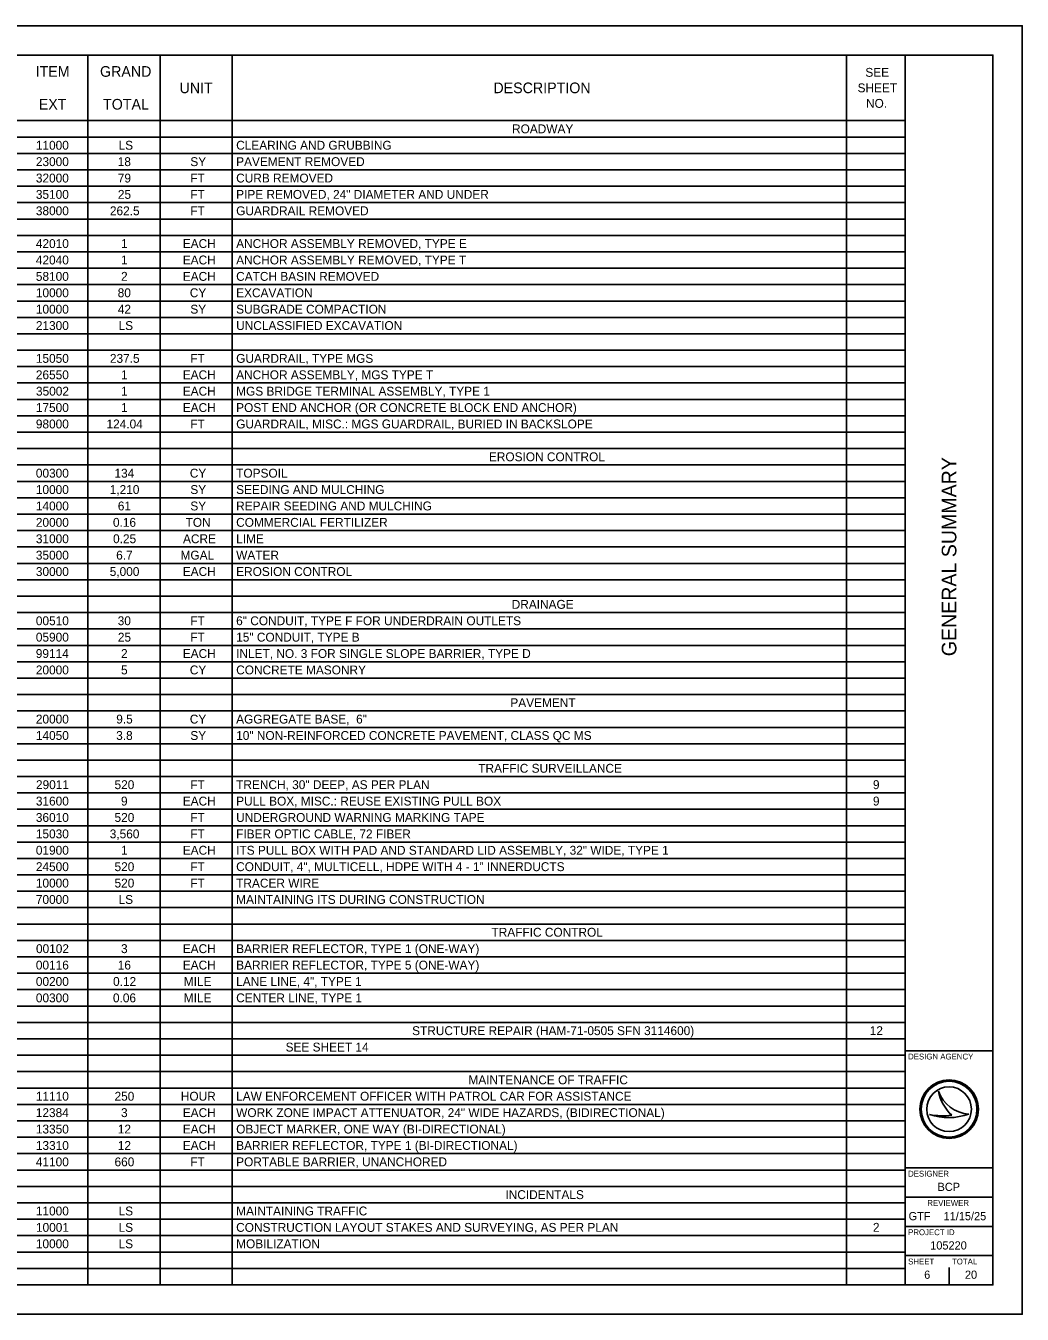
# Model space of a CAD drawing. Extents: x 0 to 34, y 0 to 22.
# Drawn here: x 16.98 to 34, y 0 to 22 of the extents above; entities that cross this region are included whole.
import ezdxf

# ---------------------------------------------------------------- set-up
doc = ezdxf.new("R2010")
doc.units = 0
for name, color, linetype in [('Default', 7, 'Continuous'), ('SH_Border', 7, 'Continuous'), ('SH_Cut_Line', 7, 'Continuous'), ('SH_Data', 7, 'Continuous')]:
    doc.layers.add(name, color=color, linetype=linetype)

msp = doc.modelspace()

# ---------------------------------------------------------------- linework, layer by layer
at = {"layer": 'Default'}
for p, q in [((1.5, 21.5), (32, 21.5)), ((18.035, 21.5), (18.035, 0.502)), ((19.27, 21.5), (19.27, 0.502)), ((20.505, 21.5), (20.505, 0.502)), ((30.995, 21.5), (30.995, 0.502)), ((32, 21.5), (32, 0.502)), ((1.5, 20.38), (32, 20.38)), ((1.5, 20.1), (32, 20.1)), ((1.5, 19.82), (32, 19.82)), ((1.5, 19.54), (32, 19.54)), ((1.5, 19.26), (32, 19.26)), ((1.5, 18.98), (32, 18.98)), ((1.5, 18.7), (32, 18.7)), ((1.5, 18.42), (32, 18.42)), ((1.5, 18.14), (32, 18.14)), ((1.5, 17.86), (32, 17.86)), ((1.5, 17.58), (32, 17.58)), ((1.5, 17.3), (32, 17.3)), ((1.5, 17.021), (32, 17.021)), ((1.5, 16.741), (32, 16.741)), ((1.5, 16.461), (32, 16.461)), ((1.5, 16.181), (32, 16.181)), ((1.5, 15.901), (32, 15.901)), ((1.5, 15.621), (32, 15.621)), ((1.5, 15.341), (32, 15.341)), ((1.5, 15.061), (32, 15.061)), ((1.5, 14.781), (32, 14.781)), ((1.5, 14.501), (32, 14.501)), ((1.5, 14.221), (32, 14.221)), ((1.5, 13.941), (32, 13.941)), ((1.5, 13.661), (32, 13.661)), ((1.5, 13.381), (32, 13.381)), ((1.5, 13.101), (32, 13.101)), ((1.5, 12.821), (32, 12.821)), ((1.5, 12.541), (32, 12.541)), ((1.5, 12.261), (32, 12.261)), ((1.5, 11.981), (32, 11.981)), ((1.5, 11.701), (32, 11.701)), ((1.5, 11.421), (32, 11.421)), ((1.5, 11.141), (32, 11.141)), ((1.5, 10.861), (32, 10.861)), ((1.5, 10.581), (32, 10.581)), ((1.5, 10.301), (32, 10.301)), ((1.5, 10.021), (32, 10.021)), ((1.5, 9.741), (32, 9.741)), ((1.5, 9.461), (32, 9.461)), ((1.5, 9.181), (32, 9.181)), ((1.5, 8.901), (32, 8.901)), ((1.5, 8.621), (32, 8.621)), ((1.5, 8.342), (32, 8.342)), ((1.5, 8.062), (32, 8.062)), ((1.5, 7.782), (32, 7.782)), ((1.5, 7.502), (32, 7.502)), ((1.5, 7.222), (32, 7.222)), ((1.5, 6.942), (32, 6.942)), ((1.5, 6.662), (32, 6.662)), ((1.5, 6.382), (32, 6.382)), ((1.5, 6.102), (32, 6.102)), ((1.5, 5.822), (32, 5.822)), ((1.5, 5.542), (32, 5.542)), ((1.5, 5.262), (32, 5.262)), ((1.5, 4.982), (32, 4.982)), ((1.5, 4.702), (32, 4.702)), ((1.5, 4.422), (32, 4.422)), ((1.5, 4.142), (32, 4.142)), ((1.5, 3.862), (32, 3.862)), ((1.5, 3.582), (32, 3.582)), ((1.5, 3.302), (32, 3.302)), ((1.5, 3.022), (32, 3.022)), ((1.5, 2.742), (32, 2.742)), ((1.5, 2.462), (32, 2.462)), ((1.5, 2.182), (32, 2.182)), ((1.5, 1.902), (32, 1.902)), ((1.5, 1.622), (32, 1.622)), ((1.5, 1.342), (32, 1.342)), ((1.5, 1.062), (32, 1.062)), ((1.5, 0.782), (32, 0.782)), ((1.5, 0.502), (32, 0.502))]:
    msp.add_line(p, q, dxfattribs=at)
at = {"layer": 'SH_Border'}
for p, q in [((32, 0.5), (32, 21.5)), ((32, 4.5), (33.5, 4.5)), ((32, 2.5), (33.5, 2.5)), ((32, 2), (33.5, 2)), ((32, 1.5), (33.5, 1.5)), ((32, 1), (33.5, 1))]:
    msp.add_line(p, q, dxfattribs=at)
msp.add_lwpolyline([(1.5, 21.5), (33.5, 21.5), (33.5, 0.5), (1.5, 0.5)], close=True, dxfattribs=at)
at = {"layer": 'SH_Cut_Line'}
msp.add_lwpolyline([(0, 0), (34, 0), (34, 22), (0, 22)], close=True, dxfattribs=at)
at = {"layer": 'SH_Data'}
for p, q in [((32.567, 3.81), (32.567, 3.81)), ((32.417, 3.41), (32.417, 3.41)), ((32.75, 3.5), (32.75, 3.5)), ((33.087, 3.419), (33.087, 3.419)), ((32.375, 0.675), (32.375, 0.675)), ((32.75, 0.5), (32.75, 0.8))]:
    msp.add_line(p, q, dxfattribs=at)
for radius in [0.5, 0.477, 0.477, 0.382]:
    msp.add_circle((32.75, 3.5), radius, dxfattribs=at)
for centre, radius, start, end in [((33.116, 3.998), 0.58, 198.9257, 198.9319), ((33.347, 3.97), 0.796, 191.6379, 191.6421), ((33.116, 3.998), 0.58, 198.9319, 267.1657), ((33.347, 3.97), 0.796, 191.6421, 226.0947), ((32.739, 4.37), 1.013, 251.4576, 290.0832), ((32.648, 4.654), 1.266, 259.4964, 259.4995), ((32.739, 4.37), 1.013, 251.4527, 251.4576), ((32.648, 4.654), 1.266, 259.4995, 276.6672)]:
    msp.add_arc(centre, radius, start, end, dxfattribs=at)

# ---------------------------------------------------------------- texts
at = {"layer": 'Default'}
for s, height, p in [('ITEM', 0.1818, (17.145, 21.129)), ('GRAND', 0.1818, (18.245, 21.129)), ('SEE ', 0.1515, (31.32, 21.129)), ('UNIT', 0.1818, (19.604, 20.849)), ('DESCRIPTION', 0.18181, (24.965, 20.849)), ('SHEET ', 0.1515, (31.187, 20.864)), ('EXT', 0.1818, (17.199, 20.569)), ('TOTAL', 0.1818, (18.297, 20.569)), ('NO.', 0.1515, (31.331, 20.599)), ('ROADWAY', 0.1515, (25.284, 20.164)), ('11000', 0.1515, (17.149, 19.884)), ('LS', 0.1515, (18.562, 19.884)), ('CLEARING AND GRUBBING', 0.15151, (20.571, 19.884)), ('23000', 0.1515, (17.149, 19.604)), ('18', 0.1515, (18.548, 19.604)), ('SY', 0.1515, (19.788, 19.604)), ('PAVEMENT REMOVED', 0.15151, (20.571, 19.604)), ('32000', 0.1515, (17.149, 19.324)), ('79', 0.1515, (18.549, 19.324)), ('FT', 0.1515, (19.786, 19.324)), ('CURB REMOVED', 0.15151, (20.571, 19.324)), ('35100', 0.1515, (17.149, 19.045)), ('25', 0.1515, (18.55, 19.045)), ('FT', 0.1515, (19.786, 19.045)), ('PIPE REMOVED, 24" DIAMETER AND UNDER', 0.15151, (20.571, 19.045)), ('38000', 0.1515, (17.149, 18.765)), ('262.5', 0.1515, (18.414, 18.765)), ('FT', 0.1515, (19.786, 18.765)), ('GUARDRAIL REMOVED', 0.15151, (20.571, 18.765)), ('42010', 0.1515, (17.149, 18.205)), ('1', 0.152, (18.604, 18.205)), ('EACH', 0.1515, (19.659, 18.205)), ('ANCHOR ASSEMBLY REMOVED, TYPE E', 0.15151, (20.571, 18.205)), ('42040', 0.1515, (17.149, 17.925)), ('1', 0.152, (18.604, 17.925)), ('EACH', 0.1515, (19.659, 17.925)), ('ANCHOR ASSEMBLY REMOVED, TYPE T', 0.15151, (20.571, 17.925)), ('58100', 0.1515, (17.149, 17.645)), ('2', 0.152, (18.604, 17.645)), ('EACH', 0.1515, (19.659, 17.645)), ('CATCH BASIN REMOVED', 0.15151, (20.571, 17.645)), ('10000', 0.1515, (17.149, 17.365)), ('80', 0.1515, (18.547, 17.365)), ('CY', 0.1515, (19.779, 17.365)), ('EXCAVATION', 0.1515, (20.571, 17.365)), ('10000', 0.1515, (17.149, 17.085)), ('42', 0.1515, (18.549, 17.085)), ('SY', 0.1515, (19.788, 17.085)), ('SUBGRADE COMPACTION', 0.15151, (20.571, 17.085)), ('21300', 0.1515, (17.149, 16.805)), ('LS', 0.1515, (18.562, 16.805)), ('UNCLASSIFIED EXCAVATION', 0.15151, (20.571, 16.805)), ('15050', 0.1515, (17.149, 16.245)), ('237.5', 0.1515, (18.414, 16.245)), ('FT', 0.1515, (19.786, 16.245)), ('GUARDRAIL, TYPE MGS', 0.15151, (20.571, 16.245)), ('26550', 0.1515, (17.149, 15.965)), ('1', 0.152, (18.604, 15.965)), ('EACH', 0.1515, (19.659, 15.965)), ('ANCHOR ASSEMBLY, MGS TYPE T', 0.15151, (20.571, 15.965)), ('35002', 0.1515, (17.151, 15.685)), ('1', 0.152, (18.604, 15.685)), ('EACH', 0.1515, (19.659, 15.685)), ('MGS BRIDGE TERMINAL ASSEMBLY, TYPE 1', 0.15151, (20.571, 15.685)), ('17500', 0.1515, (17.149, 15.405)), ('1', 0.152, (18.604, 15.405)), ('EACH', 0.1515, (19.659, 15.405)), ('POST END ANCHOR (OR CONCRETE BLOCK END ANCHOR)', 0.15151, (20.571, 15.405)), ('98000', 0.1515, (17.149, 15.125)), ('124.04', 0.1515, (18.356, 15.125)), ('FT', 0.1515, (19.786, 15.125)), ('GUARDRAIL, MISC.: MGS GUARDRAIL, BURIED IN BACKSLOPE', 0.15151, (20.571, 15.125)), ('EROSION CONTROL', 0.15151, (24.889, 14.565)), ('00300', 0.1515, (17.149, 14.285)), ('134', 0.1515, (18.492, 14.285)), ('CY', 0.1515, (19.779, 14.285)), ('TOPSOIL', 0.1515, (20.571, 14.285)), ('10000', 0.1515, (17.149, 14.005)), ('1,210', 0.1515, (18.411, 14.005)), ('SY', 0.1515, (19.788, 14.005)), ('SEEDING AND MULCHING', 0.15151, (20.571, 14.005)), ('14000', 0.1515, (17.149, 13.725)), ('61', 0.1515, (18.549, 13.725)), ('SY', 0.1515, (19.788, 13.725)), ('REPAIR SEEDING AND MULCHING', 0.15151, (20.571, 13.725)), ('20000', 0.1515, (17.149, 13.445)), ('0.16', 0.1515, (18.466, 13.445)), ('TON', 0.1515, (19.707, 13.445)), ('COMMERCIAL FERTILIZER', 0.15151, (20.571, 13.445)), ('31000', 0.1515, (17.149, 13.165)), ('0.25', 0.1515, (18.468, 13.165)), ('ACRE', 0.1515, (19.663, 13.165)), ('LIME', 0.1515, (20.571, 13.165)), ('35000', 0.1515, (17.149, 12.885)), ('6.7', 0.1515, (18.521, 12.885)), ('MGAL', 0.1515, (19.621, 12.885)), ('WATER', 0.1515, (20.571, 12.885)), ('30000', 0.1515, (17.149, 12.605)), ('5,000', 0.1515, (18.411, 12.605)), ('EACH', 0.1515, (19.659, 12.605)), ('EROSION CONTROL', 0.15151, (20.571, 12.605)), ('DRAINAGE', 0.1515, (25.278, 12.045)), ('00510', 0.1515, (17.149, 11.765)), ('30', 0.1515, (18.547, 11.765)), ('FT', 0.1515, (19.786, 11.765)), ('6" CONDUIT, TYPE F FOR UNDERDRAIN OUTLETS', 0.15151, (20.571, 11.765)), ('05900', 0.1515, (17.149, 11.485)), ('25', 0.1515, (18.55, 11.485)), ('FT', 0.1515, (19.786, 11.485)), ('15" CONDUIT, TYPE B', 0.15151, (20.571, 11.485)), ('99114', 0.1515, (17.148, 11.205)), ('2', 0.152, (18.604, 11.205)), ('EACH', 0.1515, (19.659, 11.205)), ('INLET, NO. 3 FOR SINGLE SLOPE BARRIER, TYPE D', 0.15151, (20.571, 11.205)), ('20000', 0.1515, (17.149, 10.925)), ('5', 0.152, (18.604, 10.925)), ('CY', 0.1515, (19.779, 10.925)), ('CONCRETE MASONRY', 0.15151, (20.571, 10.925)), ('PAVEMENT', 0.1515, (25.255, 10.366)), ('20000', 0.1515, (17.149, 10.086)), ('9.5', 0.1515, (18.522, 10.086)), ('CY', 0.1515, (19.779, 10.086)), ('AGGREGATE BASE,  6"', 0.15151, (20.571, 10.086)), ('14050', 0.1515, (17.149, 9.806)), ('3.8', 0.1515, (18.521, 9.806)), ('SY', 0.1515, (19.788, 9.806)), ('10" NON-REINFORCED CONCRETE PAVEMENT, CLASS QC MS', 0.15151, (20.571, 9.806)), ('TRAFFIC SURVEILLANCE', 0.15151, (24.707, 9.246)), ('29011', 0.1515, (17.151, 8.966)), ('520', 0.1515, (18.493, 8.966)), ('FT', 0.1515, (19.786, 8.966)), ('TRENCH, 30" DEEP, AS PER PLAN', 0.15151, (20.571, 8.966)), ('9', 0.152, (31.449, 8.966)), ('31600', 0.1515, (17.149, 8.686)), ('9', 0.152, (18.603, 8.686)), ('EACH', 0.1515, (19.659, 8.686)), ('PULL BOX, MISC.: REUSE EXISTING PULL BOX', 0.15151, (20.571, 8.686)), ('9', 0.152, (31.449, 8.686)), ('36010', 0.1515, (17.149, 8.406)), ('520', 0.1515, (18.493, 8.406)), ('FT', 0.1515, (19.786, 8.406)), ('UNDERGROUND WARNING MARKING TAPE', 0.15151, (20.571, 8.406)), ('15030', 0.1515, (17.149, 8.126)), ('3,560', 0.1515, (18.411, 8.126)), ('FT', 0.1515, (19.786, 8.126)), ('FIBER OPTIC CABLE, 72 FIBER', 0.15151, (20.571, 8.126)), ('01900', 0.1515, (17.149, 7.846)), ('1', 0.152, (18.604, 7.846)), ('EACH', 0.1515, (19.659, 7.846)), ('ITS PULL BOX WITH PAD AND STANDARD LID ASSEMBLY, 32" WIDE, TYPE 1', 0.15151, (20.571, 7.846)), ('24500', 0.1515, (17.149, 7.566)), ('520', 0.1515, (18.493, 7.566)), ('FT', 0.1515, (19.786, 7.566)), ('CONDUIT, 4", MULTICELL, HDPE WITH 4 - 1” INNERDUCTS', 0.15151, (20.571, 7.566)), ('10000', 0.1515, (17.149, 7.286)), ('520', 0.1515, (18.493, 7.286)), ('FT', 0.1515, (19.786, 7.286)), ('TRACER WIRE', 0.15151, (20.571, 7.286)), ('70000', 0.1515, (17.149, 7.006)), ('LS', 0.1515, (18.562, 7.006)), ('MAINTAINING ITS DURING CONSTRUCTION', 0.15151, (20.571, 7.006)), ('TRAFFIC CONTROL', 0.15151, (24.933, 6.446)), ('00102', 0.1515, (17.151, 6.166)), ('3', 0.152, (18.604, 6.166)), ('EACH', 0.1515, (19.659, 6.166)), ('BARRIER REFLECTOR, TYPE 1 (ONE-WAY)', 0.15151, (20.571, 6.166)), ('00116', 0.1515, (17.149, 5.886)), ('16', 0.1515, (18.548, 5.886)), ('EACH', 0.1515, (19.659, 5.886)), ('BARRIER REFLECTOR, TYPE 5 (ONE-WAY)', 0.15151, (20.571, 5.886)), ('00200', 0.1515, (17.149, 5.606)), ('0.12', 0.1515, (18.468, 5.606)), ('MILE', 0.1515, (19.676, 5.606)), ('LANE LINE, 4", TYPE 1', 0.15151, (20.571, 5.606)), ('00300', 0.1515, (17.149, 5.326)), ('0.06', 0.1515, (18.466, 5.326)), ('MILE', 0.1515, (19.676, 5.326)), ('CENTER LINE, TYPE 1', 0.15151, (20.571, 5.326)), ('STRUCTURE REPAIR (HAM-71-0505 SFN 3114600)', 0.15151, (23.577, 4.766)), ('12', 0.1515, (31.395, 4.766)), ('               SEE SHEET 14', 0.15151, (20.571, 4.486)), ('MAINTENANCE OF TRAFFIC', 0.15151, (24.539, 3.926)), ('11110', 0.1515, (17.149, 3.646)), ('250', 0.1515, (18.493, 3.646)), ('HOUR', 0.1515, (19.626, 3.646)), ('LAW ENFORCEMENT OFFICER WITH PATROL CAR FOR ASSISTANCE', 0.15151, (20.571, 3.646)), ('12384', 0.1515, (17.148, 3.366)), ('3', 0.152, (18.604, 3.366)), ('EACH', 0.1515, (19.659, 3.366)), ('WORK ZONE IMPACT ATTENUATOR, 24" WIDE HAZARDS, (BIDIRECTIONAL)', 0.15151, (20.571, 3.366)), ('13350', 0.1515, (17.149, 3.086)), ('12', 0.1515, (18.549, 3.086)), ('EACH', 0.1515, (19.659, 3.086)), ('OBJECT MARKER, ONE WAY (BI-DIRECTIONAL)', 0.15151, (20.571, 3.086)), ('13310', 0.1515, (17.149, 2.806)), ('12', 0.1515, (18.549, 2.806)), ('EACH', 0.1515, (19.659, 2.806)), ('BARRIER REFLECTOR, TYPE 1 (BI-DIRECTIONAL)', 0.15151, (20.571, 2.806)), ('41100', 0.1515, (17.149, 2.526)), ('660', 0.1515, (18.493, 2.526)), ('FT', 0.1515, (19.786, 2.526)), ('PORTABLE BARRIER, UNANCHORED', 0.15151, (20.571, 2.526)), ('INCIDENTALS', 0.15151, (25.171, 1.966)), ('11000', 0.1515, (17.149, 1.687)), ('LS', 0.1515, (18.562, 1.687)), ('MAINTAINING TRAFFIC', 0.15151, (20.571, 1.687)), ('10001', 0.1515, (17.151, 1.407)), ('LS', 0.1515, (18.562, 1.407)), ('CONSTRUCTION LAYOUT STAKES AND SURVEYING, AS PER PLAN', 0.15151, (20.571, 1.407)), ('2', 0.152, (31.449, 1.407)), ('10000', 0.1515, (17.149, 1.127)), ('LS', 0.1515, (18.562, 1.127)), ('MOBILIZATION', 0.15151, (20.571, 1.127))]:
    msp.add_text(s, height=height, dxfattribs=at).set_placement(p)
at = {"layer": 'SH_Data'}
msp.add_text('GENERAL SUMMARY', height=0.25, rotation=90, dxfattribs=at).set_placement((32.875, 11.235))
for s, height, p in [('DESIGN AGENCY', 0.1, (32.05, 4.35)), ('DESIGNER', 0.1, (32.05, 2.35)), ('BCP', 0.14, (32.553, 2.105)), ('REVIEWER', 0.1, (32.378, 1.85)), ('GTF', 0.14, (32.059, 1.605)), ('11/15/25', 0.14, (32.656, 1.605)), ('PROJECT ID', 0.1, (32.05, 1.35)), ('105220', 0.14, (32.428, 1.105)), ('SHEET', 0.1, (32.05, 0.85)), ('TOTAL', 0.1, (32.8, 0.85)), ('6', 0.14, (32.325, 0.605)), ('20', 0.14, (33.021, 0.605))]:
    msp.add_text(s, height=height, dxfattribs=at).set_placement(p)

doc.saveas('drawing.dxf')
